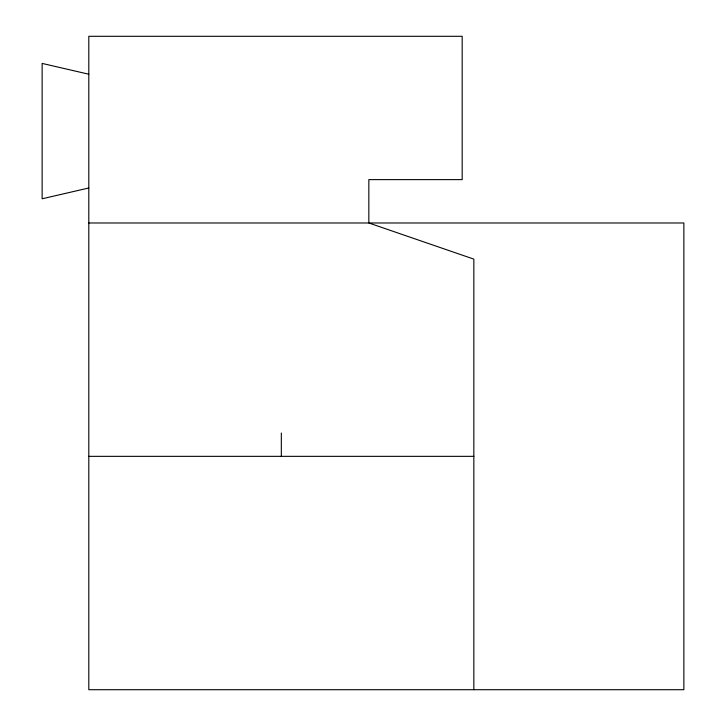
<?xml version="1.0" encoding="UTF-8"?>
<svg xmlns="http://www.w3.org/2000/svg" width="726" height="726" viewBox="0 0 726 726"><rect width="100%" height="100%" fill="white"/><g stroke="black" fill="none" stroke-linecap="round" stroke-linejoin="round"><path stroke-width="1.09" d="M88.808 187.98L42.135 198.788L42.135 63.416L88.808 74.224M88.808 222.982L683.865 222.982L683.865 689.7L88.808 689.7L88.808 36.3L462.181 36.3L462.181 179.621L368.835 179.621L368.835 222.982L473.842 259.128L473.842 689.7M88.808 456.345L473.842 456.345M281.325 433.005L281.325 456.345"/></g></svg>
